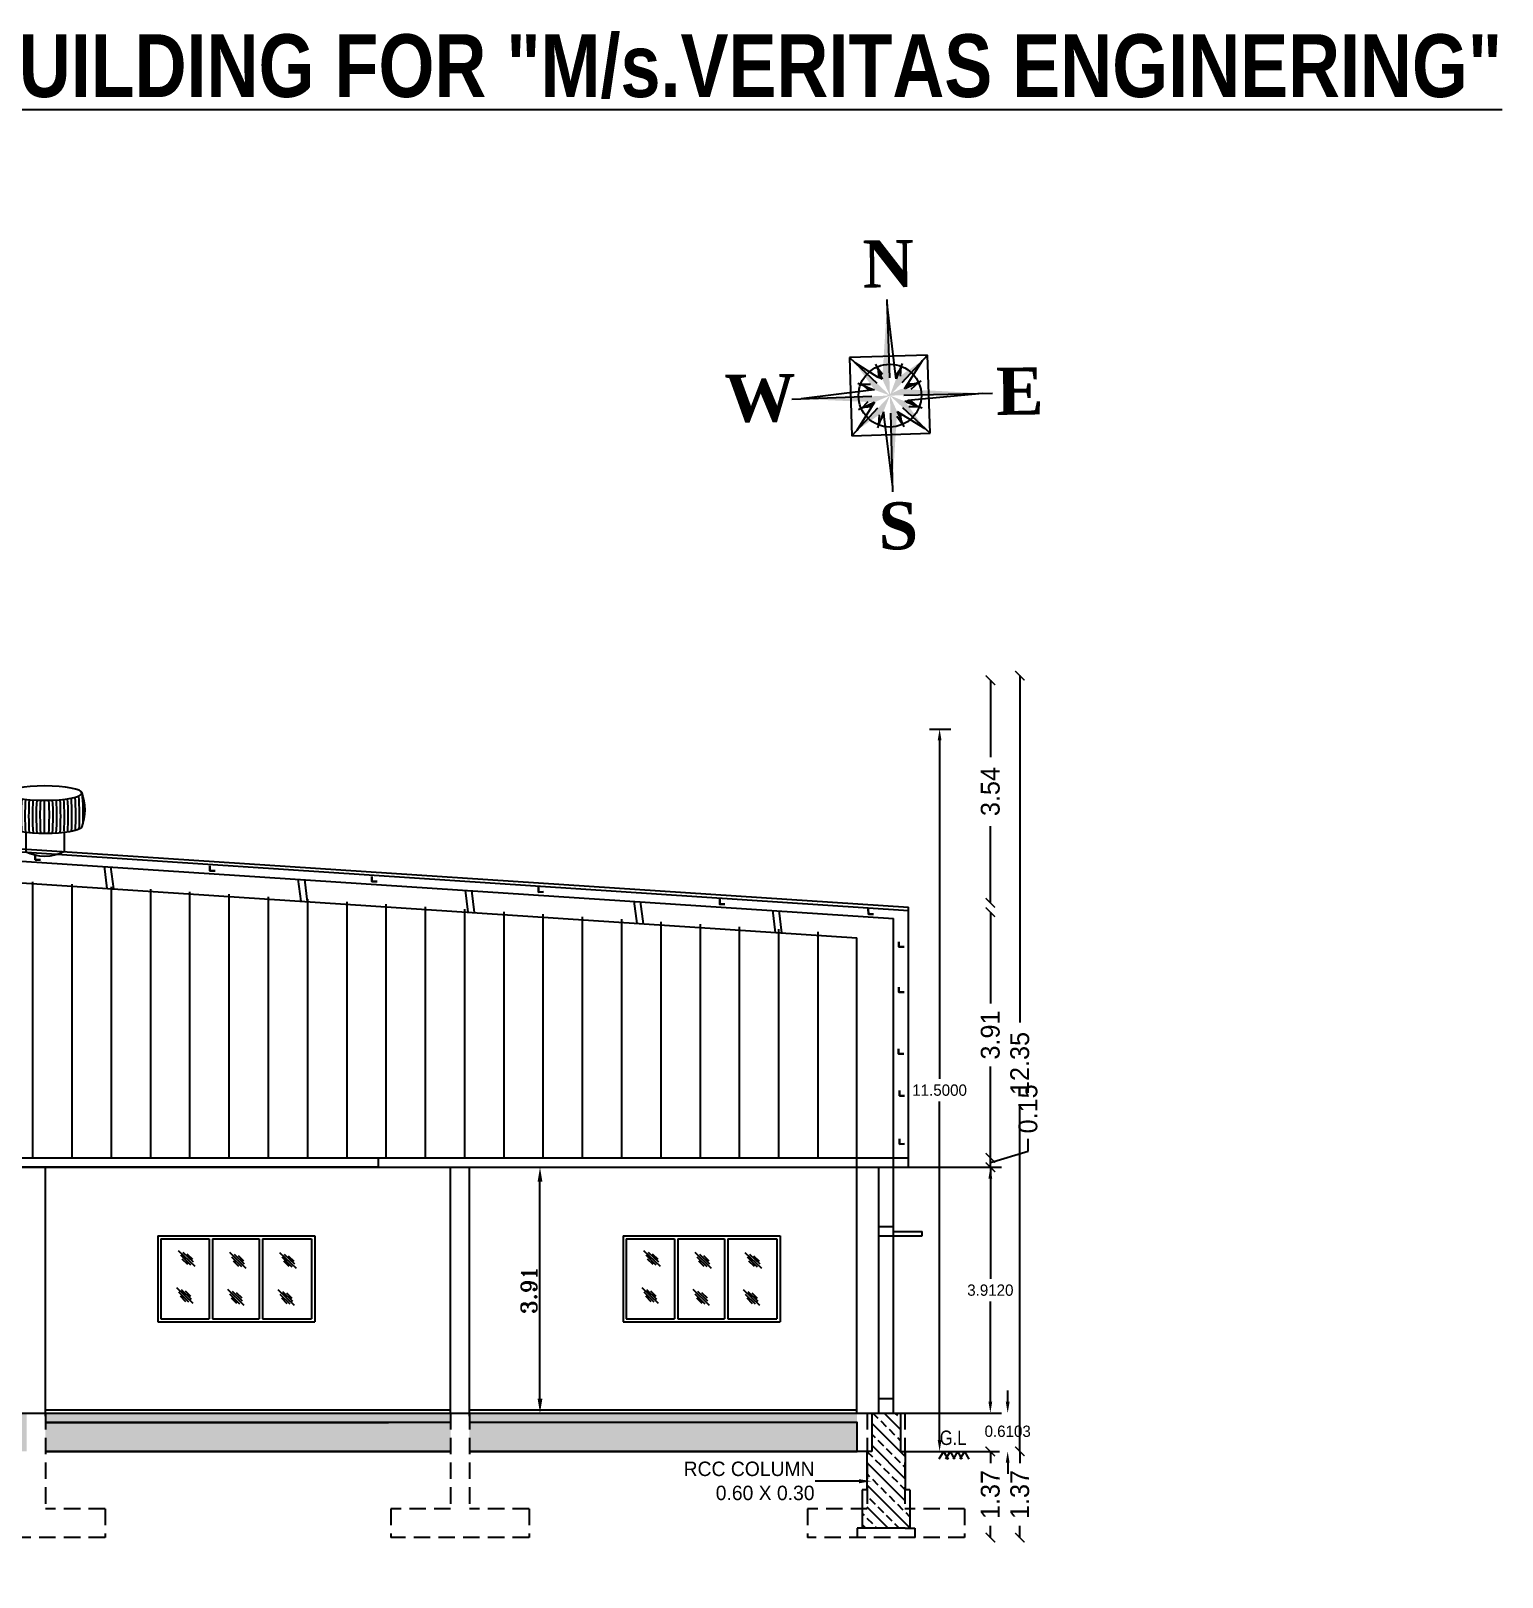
# Model space of a CAD drawing. Header units: metres. Extents: x 1422408 to 2267706, y 3009 to 80428.
# Drawn here: x 2267443.21 to 2267466.63, y 3133.8 to 3158.41 of the extents above; entities that cross this region are included whole.
import ezdxf
from ezdxf import colors
from ezdxf.entities.mleader import LeaderData, LeaderLine
from ezdxf.math import Vec2, Vec3

# ---------------------------------------------------------------- set-up
doc = ezdxf.new("R2010")
doc.units = ezdxf.units.M
doc.header["$LTSCALE"] = 3.5
doc.header["$MEASUREMENT"] = 0
doc.linetypes.add('DASHED2', pattern=[0.375, 0.25, -0.125])
doc.linetypes.add('DOT2', pattern=[0.125, 0, -0.125])
doc.layers.get('0').update_dxf_attribs({"linetype": 'CONTINUOUS'})
doc.layers.get('DEFPOINTS').update_dxf_attribs({"linetype": 'CONTINUOUS'})
doc.layers.add('BLK_1_FLR_0_BATH', color=205, linetype='CONTINUOUS', lineweight=0)
for name, color, linetype in [('BLK_1_FLR_0_REGULAR_ROOM_1', 117, 'CONTINUOUS'), ('BLK_1_HT_OF_BLDG', 5, 'CONTINUOUS'), ('BLK_1_PLINTH_HEIGHT', 7, 'CONTINUOUS'), ('Soolagiri', 6, 'CONTINUOUS'), ('walls', 41, 'CONTINUOUS')]:
    doc.layers.add(name, color=color, linetype=linetype)
doc.styles.add('K', font='swissc.ttf', dxfattribs={"height": 0.25})
doc.styles.add('site master', font='swissc.ttf', dxfattribs={"height": 0.8})
doc.styles.add('style1', font='arial.ttf')
doc.styles.add('style2', font='RomanT')
doc.styles.add('sunahari', font='framd.ttf', dxfattribs={"height": 0.3})
doc.dimstyles.new('Civil Mt', dxfattribs={"dimtxt": 0.3, "dimasz": 0.15, "dimexe": 0, "dimexo": 0, "dimgap": 0.1, "dimtad": 0, "dimzin": 0, "dimdsep": 46, "dimtxsty": 'Standard', "dimblk": 'ARCHTICK', "dimcen": 0, "dimse1": 1, "dimse2": 1, "dimclrd": 253, "dimadec": 0, "dimazin": 3, "dimtfac": 1, "dimtofl": 0, "dimtmove": 1, "dimatfit": 3, "dimfxl": 0, "dimfrac": 2, "dimtolj": 1, "dimtzin": 0, "dimarcsym": 0})
doc.dimstyles.new('PLAN', dxfattribs={"dimtxt": 0.25, "dimasz": 0.23, "dimexe": 0.18, "dimexo": 0, "dimgap": 0.05, "dimtad": 1, "dimzin": 2, "dimdsep": 46, "dimtxsty": 'style2', "dimcen": 0.09, "dimse1": 1, "dimse2": 1, "dimclrd": 70, "dimclre": 50, "dimclrt": 4, "dimadec": 0, "dimazin": 0, "dimtfac": 1, "dimtofl": 0, "dimtmove": 2, "dimatfit": 3, "dimfxl": 0, "dimtvp": 0.1, "dimtolj": 1, "dimtzin": 2, "dimarcsym": 0})
doc.dimstyles.new('STANDARD$0', dxfattribs={"dimtxt": 7, "dimasz": 3, "dimexe": 3, "dimexo": 1, "dimgap": 1.5, "dimtad": 1, "dimdec": 1, "dimzin": 1, "dimdsep": 46, "dimlunit": 4, "dimtxsty": 'Standard', "dimblk": 'OBLIQUE', "dimcen": 0.09375, "dimdle": 1, "dimclrd": 8, "dimclre": 8, "dimclrt": 7, "dimadec": 1, "dimazin": 0, "dimtfac": 1, "dimtdec": 1, "dimtix": 1, "dimtmove": 2, "dimatfit": 3, "dimldrblk": 'ARCHTICK', "dimfxl": 0, "dimfrac": 2, "dimtolj": 1, "dimtzin": 0, "dimarcsym": 0})

# ---------------------------------------------------------------- blocks, each defined once
blk = doc.blocks.new('_ArchTick')
at = {"color": 0, "linetype": 'ByBlock', "const_width": 0.15}
blk.add_lwpolyline([(-0.5, -0.5), (0.5, 0.5)], dxfattribs=at)
blk = doc.blocks.new('*D341')
at = {"color": 253, "lineweight": -2, "ltscale": 0.2}
for p, q in [((2267458.48, 3135.799), (2267458.48, 3135.612)), ((2267458.48, 3134.425), (2267458.48, 3134.612))]:
    blk.add_line(p, q, dxfattribs=at)
at = {"layer": 'DEFPOINTS', "color": 0, "ltscale": 0.2}
for p in [(2267456.937, 3135.799), (2267456.937, 3134.425), (2267458.48, 3134.425)]:
    blk.add_point(p, dxfattribs=at)
at = {"color": 253, "lineweight": -2, "ltscale": 0.2, "xscale": 0.15, "yscale": 0.15, "zscale": 0.15}
for p, rotation in [((2267458.48, 3135.799), 90), ((2267458.48, 3134.425), 270)]:
    blk.add_blockref('_ArchTick', p, dxfattribs=dict(at, rotation=rotation))
at = {"color": 0, "ltscale": 0.2, "insert": (2267458.48, 3135.112), "char_height": 0.3, "attachment_point": 5, "rotation": 90}
blk.add_mtext('\\A1;1.37', dxfattribs=at)
blk = doc.blocks.new('*D342')
at = {"color": 253, "lineweight": -2, "ltscale": 0.2}
for p, q in [((2267458.949, 3148.149), (2267458.949, 3142.624)), ((2267458.949, 3135.799), (2267458.949, 3141.324))]:
    blk.add_line(p, q, dxfattribs=at)
at = {"layer": 'DEFPOINTS', "color": 0, "ltscale": 0.2}
for p in [(2267458.405, 3148.149), (2267458.437, 3135.799), (2267458.949, 3135.799)]:
    blk.add_point(p, dxfattribs=at)
at = {"color": 253, "lineweight": -2, "ltscale": 0.2, "xscale": 0.15, "yscale": 0.15, "zscale": 0.15}
for p, rotation in [((2267458.949, 3148.149), 90), ((2267458.949, 3135.799), 270)]:
    blk.add_blockref('_ArchTick', p, dxfattribs=dict(at, rotation=rotation))
at = {"color": 0, "ltscale": 0.2, "insert": (2267458.949, 3141.974), "char_height": 0.3, "attachment_point": 5, "rotation": 90}
blk.add_mtext('\\A1;12.35', dxfattribs=at)
blk = doc.blocks.new('*D343')
at = {"color": 253, "lineweight": -2, "ltscale": 0.2}
for p, q in [((2267458.949, 3135.799), (2267458.949, 3135.612)), ((2267458.949, 3134.425), (2267458.949, 3134.612))]:
    blk.add_line(p, q, dxfattribs=at)
at = {"layer": 'DEFPOINTS', "color": 0, "ltscale": 0.2}
for p in [(2267457.448, 3135.799), (2267457.448, 3134.425), (2267458.949, 3134.425)]:
    blk.add_point(p, dxfattribs=at)
at = {"color": 253, "lineweight": -2, "ltscale": 0.2, "xscale": 0.15, "yscale": 0.15, "zscale": 0.15}
for p, rotation in [((2267458.949, 3135.799), 90), ((2267458.949, 3134.425), 270)]:
    blk.add_blockref('_ArchTick', p, dxfattribs=dict(at, rotation=rotation))
at = {"color": 0, "ltscale": 0.2, "insert": (2267458.949, 3135.112), "char_height": 0.3, "attachment_point": 5, "rotation": 90}
blk.add_mtext('\\A1;1.37', dxfattribs=at)
blk = doc.blocks.new('*D344')
at = {"layer": 'BLK_1_PLINTH_HEIGHT', "color": 0, "lineweight": -2, "ltscale": 400}
for p, q in [((2267458.756, 3136.589), (2267458.756, 3136.769)), ((2267458.756, 3135.619), (2267458.756, 3135.439))]:
    blk.add_line(p, q, dxfattribs=at)
at = {"layer": 'BLK_1_PLINTH_HEIGHT', "color": 0, "linetype": 'DOT2', "lineweight": -2, "ltscale": 400}
for p, q in [((2267456.414, 3136.409), (2267458.936, 3136.409)), ((2267458.5, 3135.799), (2267458.936, 3135.799))]:
    blk.add_line(p, q, dxfattribs=at)
at = {"layer": 'BLK_1_PLINTH_HEIGHT', "color": 0, "ltscale": 400}
for points in [[(2267458.726, 3136.589), (2267458.786, 3136.589), (2267458.756, 3136.409)], [(2267458.726, 3135.619), (2267458.786, 3135.619), (2267458.756, 3135.799)]]:
    blk.add_solid(points, dxfattribs=at)
at = {"layer": 'DEFPOINTS', "color": 0, "ltscale": 400}
for p in [(2267456.352, 3136.409, 94.405), (2267458.756, 3136.409), (2267458.437, 3135.799)]:
    blk.add_point(p, dxfattribs=at)
at = {"layer": 'BLK_1_PLINTH_HEIGHT', "color": 0, "ltscale": 400, "insert": (2267458.756, 3136.118), "char_height": 0.18, "attachment_point": 5}
blk.add_mtext('\\A1;0.6103', dxfattribs=at)
blk = doc.blocks.new('*D345')
at = {"color": 253, "lineweight": -2, "ltscale": 0.2}
for p, q in [((2267458.48, 3144.383), (2267458.48, 3142.927)), ((2267458.48, 3140.471), (2267458.48, 3141.927))]:
    blk.add_line(p, q, dxfattribs=at)
at = {"layer": 'DEFPOINTS', "color": 0, "ltscale": 0.2}
for p in [(2267456.352, 3144.383), (2267458.48, 3144.383), (2267456.352, 3140.471, 94.405)]:
    blk.add_point(p, dxfattribs=at)
at = {"color": 253, "lineweight": -2, "ltscale": 0.2, "xscale": 0.15, "yscale": 0.15, "zscale": 0.15}
for p, rotation in [((2267458.48, 3144.383), 90), ((2267458.48, 3140.471), 270)]:
    blk.add_blockref('_ArchTick', p, dxfattribs=dict(at, rotation=rotation))
at = {"color": 0, "ltscale": 0.2, "insert": (2267458.48, 3142.427), "char_height": 0.3, "attachment_point": 5, "rotation": 90}
blk.add_mtext('\\A1;3.91', dxfattribs=at)
blk = doc.blocks.new('*D346')
at = {"color": 253, "lineweight": -2, "ltscale": 0.2}
for p, q in [((2267458.48, 3148.074), (2267458.48, 3146.853)), ((2267458.48, 3144.533), (2267458.48, 3145.753))]:
    blk.add_line(p, q, dxfattribs=at)
at = {"layer": 'DEFPOINTS', "color": 0, "ltscale": 0.2}
for p in [(2267456.352, 3148.074), (2267458.48, 3148.074), (2267456.352, 3144.533, 94.405)]:
    blk.add_point(p, dxfattribs=at)
at = {"color": 253, "lineweight": -2, "ltscale": 0.2, "xscale": 0.15, "yscale": 0.15, "zscale": 0.15}
for p, rotation in [((2267458.48, 3148.074), 90), ((2267458.48, 3144.533), 270)]:
    blk.add_blockref('_ArchTick', p, dxfattribs=dict(at, rotation=rotation))
at = {"color": 0, "ltscale": 0.2, "insert": (2267458.48, 3146.303), "char_height": 0.3, "attachment_point": 5, "rotation": 90}
blk.add_mtext('\\A1;3.54', dxfattribs=at)
blk = doc.blocks.new('*D358')
at = {"layer": 'BLK_1_FLR_0_BATH', "color": 70, "lineweight": -2, "ltscale": 400}
blk.add_line((2267451.31, 3136.639), (2267451.31, 3140.091), dxfattribs=at)
at = {"layer": 'BLK_1_FLR_0_BATH', "color": 70, "ltscale": 400}
for points in [[(2267451.272, 3140.091), (2267451.349, 3140.091), (2267451.31, 3140.321)], [(2267451.272, 3136.639), (2267451.349, 3136.639), (2267451.31, 3136.409)]]:
    blk.add_solid(points, dxfattribs=at)
at = {"layer": 'DEFPOINTS', "color": 0, "ltscale": 400}
for p in [(2267446.903, 3140.321), (2267451.31, 3140.321), (2267446.903, 3136.409)]:
    blk.add_point(p, dxfattribs=at)
at = {"layer": 'BLK_1_FLR_0_BATH', "color": 4, "ltscale": 400, "insert": (2267451.135, 3138.365), "char_height": 0.25, "attachment_point": 5, "rotation": 90, "style": 'style2'}
blk.add_mtext('\\A1;3.91', dxfattribs=at)
blk = doc.blocks.new('*D359')
at = {"color": 253, "lineweight": -2, "ltscale": 0.2}
for p, q in [((2267458.48, 3140.471), (2267458.48, 3140.621)), ((2267459.08, 3140.576), (2267459.08, 3140.776)), ((2267458.48, 3140.396), (2267459.08, 3140.576)), ((2267458.48, 3140.321), (2267458.48, 3140.471)), ((2267458.48, 3140.321), (2267458.48, 3140.171))]:
    blk.add_line(p, q, dxfattribs=at)
at = {"layer": 'DEFPOINTS', "color": 0, "ltscale": 0.2}
for p in [(2267436.516, 3140.471), (2267458.48, 3140.471), (2267456.937, 3140.321)]:
    blk.add_point(p, dxfattribs=at)
at = {"color": 253, "lineweight": -2, "ltscale": 0.2, "xscale": 0.15, "yscale": 0.15, "zscale": 0.15}
for p, rotation in [((2267458.48, 3140.471), 270), ((2267458.48, 3140.321), 90)]:
    blk.add_blockref('_ArchTick', p, dxfattribs=dict(at, rotation=rotation))
at = {"color": 0, "ltscale": 0.2, "insert": (2267459.08, 3141.251), "char_height": 0.3, "attachment_point": 5, "rotation": 90}
blk.add_mtext('\\A1;0.15', dxfattribs=at)
blk = doc.blocks.new('*D347')
at = {"layer": 'BLK_1_FLR_0_REGULAR_ROOM_1', "color": 0, "lineweight": -2}
for p, q in [((2267456.769, 3140.321), (2267458.66, 3140.321)), ((2267458.48, 3140.141), (2267458.48, 3138.545)), ((2267458.48, 3136.589), (2267458.48, 3138.185)), ((2267456.562, 3136.409), (2267458.66, 3136.409))]:
    blk.add_line(p, q, dxfattribs=at)
at = {"layer": 'BLK_1_FLR_0_REGULAR_ROOM_1', "color": 0}
for points in [[(2267458.45, 3140.141), (2267458.51, 3140.141), (2267458.48, 3140.321)], [(2267458.45, 3136.589), (2267458.51, 3136.589), (2267458.48, 3136.409)]]:
    blk.add_solid(points, dxfattribs=at)
at = {"layer": 'DEFPOINTS', "color": 0}
for p in [(2267456.707, 3140.321), (2267456.499, 3136.409), (2267458.48, 3136.409)]:
    blk.add_point(p, dxfattribs=at)
at = {"layer": 'BLK_1_FLR_0_REGULAR_ROOM_1', "color": 0, "insert": (2267458.48, 3138.365), "char_height": 0.18, "attachment_point": 5}
blk.add_mtext('\\A1;3.9120', dxfattribs=at)
blk = doc.blocks.new('A$C592862AF')
at = {"layer": 'Soolagiri', "ltscale": 0.1}
for p, q in [((0.531, 0.215), (0.531, 0.658)), ((0.274, 0.24), (0.274, -0.027)), ((0.783, 0.24), (0.783, -0.027))]:
    blk.add_line(p, q, dxfattribs=at)
for centre, radius, start, end in [((0.685, 0.533), 0.685, 160.2029, 200.1397), ((3.699, 0.447), 3.676, 175.2224, 181.4913), ((3.699, 0.447), 3.626, 175.8022, 182.7483), ((3.699, 0.447), 3.576, 175.9967, 183.0655), ((3.699, 0.447), 3.526, 176.1188, 183.2978), ((3.699, 0.447), 3.476, 176.1997, 183.4872), ((3.699, 0.447), 3.426, 176.2511, 183.3433), ((3.699, 0.447), 3.376, 176.2785, 183.7869), ((3.699, 0.447), 3.326, 176.2852, 183.9075), ((3.699, 0.447), 3.276, 176.2725, 184.0117), ((3.699, 0.447), 3.226, 176.241, 184.1006), ((-2.637, 0.447), 3.226, 355.8986, 3.759), ((-2.637, 0.447), 3.276, 355.9866, 3.7276), ((-2.637, 0.447), 3.326, 356.09, 3.7149), ((-2.637, 0.447), 3.376, 356.2097, 3.7216), ((-2.637, 0.447), 3.426, 356.3475, 3.7491), ((-2.637, 0.447), 3.476, 356.507, 3.8005), ((-2.686, 0.436), 3.576, 356.9242, 4.0038), ((-2.637, 0.447), 3.576, 356.9242, 4.0038), ((-2.637, 0.447), 3.626, 357.235, 4.1985), ((0.378, 0.533), 0.685, 339.4087, 19.7971), ((-2.637, 0.447), 3.676, 358.5152, 4.7713), ((0.529, 0.463), 0.552, 242.5754, 297.4246)]:
    blk.add_arc(centre, radius, start, end, dxfattribs=at)
blk.add_ellipse((0.531, 0.752), major_axis=(-0.495, 0), ratio=0.191406, dxfattribs=at)
blk.add_ellipse((0.532, 0.31), major_axis=(-0.495, 0), ratio=0.191406, start_param=0.135875, end_param=2.951606, dxfattribs=at)
blk = doc.blocks.new('A$C3C6135CD')
at = {"layer": 'walls', "ltscale": 0.1, "xscale": 1.199999999998907, "yscale": 1.199999999998907, "zscale": 1.199999999998907}
blk.add_blockref('A$C592862AF', (-0.005, 0.098), dxfattribs=at)
blk = doc.blocks.new('A$C09D84086')
for p, q in [((2.157, 3.773), (2.192, 2.667)), ((2.277, 2.723), (2.159, 3.706)), ((2.729, 2.99), (1.629, 2.956)), ((1.629, 2.956), (2.014, 2.594)), ((1.629, 2.956), (1.664, 1.856)), ((1.705, 2.885), (2.031, 2.681)), ((1.999, 2.861), (2.092, 2.65)), ((2.372, 2.872), (2.286, 2.656)), ((2.729, 2.99), (2.367, 2.599)), ((2.454, 2.595), (2.659, 2.915)), ((2.764, 1.891), (2.729, 2.99)), ((2.097, 2.717), (2.017, 2.82)), ((2.092, 2.65), (2.031, 2.681)), ((2.286, 2.656), (2.277, 2.723)), ((2.354, 2.825), (2.345, 2.691)), ((2.64, 2.621), (2.423, 2.52)), ((0.819, 2.367), (1.946, 2.412)), ((1.897, 2.49), (0.952, 2.372)), ((1.747, 2.592), (1.963, 2.506)), ((1.784, 2.578), (1.928, 2.578)), ((1.984, 2.5), (1.897, 2.49)), ((2.396, 2.426), (3.643, 2.456)), ((2.404, 2.513), (2.454, 2.595)), ((2.452, 2.355), (3.503, 2.452)), ((2.497, 2.509), (2.6, 2.602)), ((2.025, 2.241), (1.664, 1.856)), ((1.938, 2.252), (1.735, 1.931)), ((1.969, 2.319), (1.759, 2.219)), ((1.799, 2.238), (1.895, 2.337)), ((1.982, 2.326), (1.938, 2.252)), ((2.107, 2.19), (2.027, 1.967)), ((2.107, 2.19), (2.116, 2.124)), ((2.3, 2.196), (2.394, 1.979)), ((2.3, 2.196), (2.361, 2.158)), ((2.378, 2.252), (2.764, 1.891)), ((2.409, 2.34), (2.502, 2.356)), ((2.429, 2.334), (2.652, 2.247)), ((2.465, 2.268), (2.611, 2.264)), ((2.048, 2.148), (2.041, 2.007)), ((2.116, 2.124), (2.234, 1.133)), ((2.208, 2.173), (2.236, 1.067)), ((2.296, 2.129), (2.377, 2.018)), ((2.361, 2.158), (2.691, 1.959)), ((1.664, 1.856), (2.764, 1.891))]:
    blk.add_line(p, q)
blk.add_circle((2.2, 2.419), 0.442)
for points in [[(2.2, 2.42), (2.159, 3.706), (2.092, 2.65)], [(2.2, 2.42), (1.705, 2.885), (1.984, 2.5)], [(2.2, 2.42), (2.659, 2.915), (2.286, 2.656)], [(2.286, 2.656), (2.277, 2.723), (2.354, 2.827)], [(2.092, 2.65), (2.031, 2.681), (2.017, 2.82)], [(2.2, 2.42), (0.952, 2.372), (1.982, 2.326)], [(2.2, 2.42), (1.735, 1.931), (2.107, 2.19)], [(1.984, 2.5), (1.897, 2.49), (1.784, 2.578)], [(2.15, 2.418), (3.503, 2.452), (2.354, 2.512)], [(2.2, 2.42), (2.234, 1.133), (2.3, 2.196)], [(2.2, 2.42), (2.691, 1.959), (2.409, 2.34)], [(2.404, 2.513), (2.454, 2.595), (2.6, 2.602)], [(1.982, 2.326), (1.938, 2.252), (1.799, 2.238)], [(2.107, 2.19), (2.116, 2.124), (2.041, 2.007)], [(2.3, 2.196), (2.361, 2.158), (2.377, 2.018)], [(2.409, 2.34), (2.502, 2.356), (2.611, 2.264)]]:
    blk.add_solid(points)
at = {"char_height": 0.66289, "attachment_point": 1, "rotation": 0.6919, "style": 'style1'}
for s, width, insert in [('{\\fTimes New Roman CYR|b1|i0|c0|p18;N}', 3.52025, (1.811, 4.6)), ('{\\fTimes New Roman Greek|b1|i0|c0|p18;W}', 20.71526, (-0.131, 2.712)), ('{\\fTimes New Roman Baltic|b1|i0|c0|p18;E}', 3.52025, (3.688, 2.81)), ('{\\fTimes New Roman CYR|b1|i0|c0|p18;S}', 3.52025, (2.035, 0.917))]:
    blk.add_mtext_dynamic_manual_height_columns(s, width=width, gutter_width=11.25, heights=[0], dxfattribs=dict(at, insert=insert))
blk = doc.blocks.new('*D467')
at = {"layer": 'BLK_1_HT_OF_BLDG', "color": 0, "lineweight": -2}
for p, q in [((2267457.511, 3147.299), (2267457.852, 3147.299)), ((2267457.672, 3147.119), (2267457.672, 3141.729)), ((2267457.672, 3135.979), (2267457.672, 3141.369)), ((2267457.511, 3135.799), (2267457.852, 3135.799))]:
    blk.add_line(p, q, dxfattribs=at)
at = {"layer": 'BLK_1_HT_OF_BLDG', "color": 0}
for points in [[(2267457.642, 3147.119), (2267457.702, 3147.119), (2267457.672, 3147.299)], [(2267457.642, 3135.979), (2267457.702, 3135.979), (2267457.672, 3135.799)]]:
    blk.add_solid(points, dxfattribs=at)
at = {"layer": 'DEFPOINTS', "color": 0}
for p in [(2267457.448, 3147.299), (2267457.672, 3147.299), (2267457.448, 3135.799)]:
    blk.add_point(p, dxfattribs=at)
at = {"layer": 'BLK_1_HT_OF_BLDG', "color": 0, "insert": (2267457.672, 3141.549), "char_height": 0.18, "attachment_point": 5}
blk.add_mtext('\\A1;11.5000', dxfattribs=at)

msp = doc.modelspace()

# ---------------------------------------------------------------- hatches: boundary and pattern name
at = {"lineweight": -3}
h = msp.add_hatch(dxfattribs=at)
h.set_pattern_fill('ANSI31', scale=5, angle=45, style=0)
h.set_pattern_definition([(90, (2298106.9877, 18612.8175), (-0.625, 0), [])])
h.paths.add_polyline_path([(2267394.15428, 3145.73261), (2267366.05217, 3143.74473), (2267366.05217, 3140.47126), (2267394.21571, 3140.47126)])
h.paths.add_polyline_path([(2267402.76715, 3146.34186), (2267394.60026, 3145.76416), (2267394.65861, 3140.47126), (2267402.7957, 3140.47126)])
h.paths.add_polyline_path([(2267413.09106, 3146.81671), (2267411.21684, 3146.93922), (2267403.0683, 3146.36317), (2267403.0957, 3140.47126), (2267409.7957, 3140.47126), (2267413.0857, 3140.47126)])
h.paths.add_polyline_path([(2267423.09109, 3146.15999), (2267413.68078, 3146.77798), (2267413.6857, 3140.47126), (2267423.0557, 3140.47126)])
h.paths.add_polyline_path([(2267427.71202, 3145.85653), (2267423.67466, 3146.12167), (2267423.6557, 3140.47126), (2267427.6857, 3140.47126)])
h.paths.add_polyline_path([(2267456.33696, 3144.03384), (2267428.3141, 3145.81699), (2267428.2857, 3140.47126), (2267456.35184, 3140.47126)])
h = msp.add_hatch(dxfattribs=at)
h.set_pattern_fill('AR-CONC', scale=0.02, style=0)
h.set_pattern_definition([(50, (2298119.78931, 18616.87948), (0.1434520365, -0.012550427), [0.015, -0.165]), (355, (2298119.7893, 18616.87948), (-0.0277502667, 0.15043842674), [0.012, -0.132]), (100.45144446, (2298119.80126, 18616.87843), (0.11570176935, 0.1378879982), [0.0127480384, -0.1402284224]), (46.1842, (2298119.7893, 18616.91948), (0.2134482661, -0.0331038562), [0.0225, -0.2475]), (96.6356355, (2298119.8071, 18616.91672), (0.1869323891, 0.1948237202), [0.0191220684, -0.210342752]), (351.184164, (2298119.7893, 18616.91948), (0.186932389, 0.19482372), [0.018, -0.1980000002]), (21, (2298119.80931, 18616.90948), (0.11938141042, -0.08052377813), [0.015, -0.165]), (326, (2298119.8093, 18616.90948), (0.0486630664, 0.145030009), [0.012, -0.132]), (71.45144474, (2298119.81926, 18616.90277), (0.16804447535, 0.06450623056), [0.012748038, -0.1402284224]), (37.5, (2298119.789307, 18616.87948), (0.00243197106, 0.06657877077), [0, -0.1304, 0, -0.134, 0, -0.1325]), (7.5, (2298119.78931, 18616.87948), (0.05261390749, 0.07888234238), [0, -0.0764, 0, -0.1274, 0, -0.0505]), (327.5, (2298119.744707, 18616.87948), (0.106764487234, -0.00451097435), [0, -0.05, 0, -0.156, 0, -0.207]), (317.5, (2298119.72471, 18616.87948), (0.11663723387, 0.02002099647), [0, -0.065, 0, -0.1036, 0, -0.147])])
h.paths.add_polyline_path([(2267436.38684, 3136.40924), (2267426.01684, 3136.40924), (2267426.01684, 3136.25926), (2267436.38684, 3136.25926)])
h.paths.add_polyline_path([(2267443.13684, 3136.40926), (2267436.68684, 3136.40926), (2267436.68684, 3136.25926), (2267443.13684, 3136.25926)])
h.paths.add_polyline_path([(2267456.35841, 3136.40924), (2267450.18684, 3136.40924), (2267450.18684, 3136.25926), (2267456.35841, 3136.25926)])
h.paths.add_polyline_path([(2267411.36684, 3136.40924), (2267411.36684, 3136.25926), (2267418.96684, 3136.25926), (2267418.96684, 3136.40924)])
h.paths.add_polyline_path([(2267411.06684, 3136.25926), (2267411.06684, 3136.40924), (2267404.61684, 3136.40924), (2267404.61684, 3136.25926)])
h.paths.add_polyline_path([(2267419.26684, 3136.40926), (2267419.26684, 3136.25926), (2267425.71684, 3136.25926), (2267425.71684, 3136.40926)])
h = msp.add_hatch(dxfattribs=at)
h.set_pattern_fill('AR-CONC', scale=0.02, style=0)
h.set_pattern_definition([(50, (2266809.16068, 3480.90482), (0.143452037, -0.012550427), [0.015, -0.165]), (355, (2266809.16068, 3480.90482), (-0.027750267, 0.150438427), [0.012, -0.132]), (100.451444, (2266809.17263, 3480.90378), (0.11570177, 0.137887998), [0.012748038, -0.140228422]), (46.1842, (2266809.16068, 3480.94482), (0.213448266, -0.033103856), [0.0225, -0.2475]), (96.635635, (2266809.17847, 3480.94206), (0.18693239, 0.19482372), [0.01912207, -0.21034275]), (351.184164, (2266809.16068, 3480.94482), (0.18693239, 0.19482372), [0.018, -0.198]), (21, (2266809.18068, 3480.93482), (0.11938141, -0.080523778), [0.015, -0.165]), (326, (2266809.18068, 3480.93482), (0.048663066, 0.14503001), [0.012, -0.132]), (71.451445, (2266809.19063, 3480.92811), (0.168044475, 0.06450623), [0.012748038, -0.140228422]), (37.5, (2266809.16068, 3480.90482), (0.002431971, 0.0665787708), [0, -0.1304, 0, -0.134, 0, -0.1325]), (7.5, (2266809.16068, 3480.90482), (0.0526139075, 0.0788823424), [0, -0.0764, 0, -0.1274, 0, -0.0505]), (327.5, (2266809.11608, 3480.90482), (0.1067644872, -0.0045109743), [0, -0.05, 0, -0.156, 0, -0.207]), (317.5, (2266809.09608, 3480.90482), (0.116637234, 0.020020996), [0, -0.065, 0, -0.1036, 0, -0.147])])
h.paths.add_polyline_path([(2267449.88684, 3136.40926), (2267443.43684, 3136.40926), (2267443.43684, 3136.35926), (2267443.43684, 3136.25926), (2267449.88684, 3136.25926)])
h = msp.add_hatch(dxfattribs=at)
h.set_pattern_fill('ANSI33', angle=90, style=0)
h.set_pattern_definition([(135, (2298127.40884, 18616.87948), (-0.1767766953, -0.1767766953), []), (135, (2298127.40884, 18617.05626), (-0.1767766953, -0.1767766953), [0.125, -0.0625])])
h.paths.add_polyline_path([(2267457.12009, 3135.79962), (2267457.05084, 3135.79962), (2267457.05084, 3136.40926), (2267456.59363, 3136.40926), (2267456.59363, 3135.79962), (2267456.52009, 3135.79962), (2267456.52009, 3134.88534), (2267456.43854, 3134.88534), (2267456.43854, 3134.57775), (2267456.51474, 3134.57775), (2267457.12436, 3134.57775), (2267457.20056, 3134.57775), (2267457.20056, 3134.88534), (2267457.12009, 3134.88534)])
h = msp.add_hatch(dxfattribs=at)
h.set_pattern_fill('AR-SAND', scale=0.08, style=0)
h.set_pattern_definition([(37.5, (2298119.78931, 18616.87948), (-0.00503946865, 0.1541459015), [0, -0.1216, 0, -0.136, 0, -0.13]), (7.5, (2298119.7893, 18616.87948), (0.1415821364, 0.2257716852), [0, -0.0656, 0, -0.1096, 0, -0.042]), (327.5, (2298119.69091, 18616.87948), (0.24913134894, 0.0004527243), [0, -0.04, 0, -0.144, 0, -0.188]), (317.5, (2298119.6909, 18616.87948), (0.2404901284, 0.0702140452), [0, -0.02, 0, -0.0944, 0, -0.108])])
h.paths.add_polyline_path([(2267450.18684, 3136.25926), (2267450.18684, 3135.79926), (2267448.8952, 3135.79926), (2267456.35994, 3135.79944), (2267456.36397, 3136.25908)])
h.paths.add_polyline_path([(2267443.13684, 3136.25926), (2267436.68684, 3136.25926), (2267436.68684, 3135.79926), (2267443.13684, 3135.79926)])
h.paths.add_polyline_path([(2267436.38684, 3136.25926), (2267426.01684, 3136.25926), (2267426.01684, 3135.79926), (2267436.38684, 3135.79926)])
h.paths.add_polyline_path([(2267411.06684, 3135.79926), (2267411.06684, 3136.25926), (2267404.61684, 3136.25926), (2267404.61684, 3135.79926)])
h.paths.add_polyline_path([(2267411.36684, 3136.25926), (2267411.36684, 3135.79926), (2267418.96684, 3135.79926), (2267418.96684, 3136.25926)])
h.paths.add_polyline_path([(2267419.26684, 3136.25926), (2267419.26684, 3135.79926), (2267425.71684, 3135.79926), (2267425.71684, 3136.25926)])
h = msp.add_hatch(dxfattribs=at)
h.set_pattern_fill('AR-SAND', scale=0.08, style=0)
h.set_pattern_definition([(37.5, (2266809.16068, 3480.90482), (-0.005039469, 0.154145902), [0, -0.1216, 0, -0.136, 0, -0.13]), (7.5, (2266809.16068, 3480.90482), (0.141582136, 0.225771685), [0, -0.0656, 0, -0.1096, 0, -0.042]), (327.5, (2266809.06228, 3480.90482), (0.24913135, 0.000452724), [0, -0.04, 0, -0.144, 0, -0.188]), (317.5, (2266809.06228, 3480.90482), (0.24049013, 0.070214045), [0, -0.02, 0, -0.0944, 0, -0.108])])
h.paths.add_polyline_path([(2267449.88684, 3136.25926), (2267443.43684, 3136.25926), (2267443.43684, 3135.79962), (2267449.88684, 3135.79962)])

# ---------------------------------------------------------------- linework, layer by layer
at = {"color": 7}
for p, q in [((2267411.21684, 3147.49093), (2267457.17931, 3144.46204)), ((2267411.20109, 3147.29155), (2267456.93684, 3144.28058)), ((2267411.2129, 3147.44109), (2267457.17931, 3144.4122)), ((2267411.17352, 3146.94264), (2267456.35184, 3143.9757, 94.40535)), ((2267444.42188, 3144.75916, 69.47632), (2267444.37735, 3145.11302, 69.47632)), ((2267444.52302, 3144.75252, 69.47529), (2267444.47855, 3145.10589, 69.47529)), ((2267447.50735, 3144.55653, 75.92377), (2267447.46282, 3144.91039, 75.92377)), ((2267447.60849, 3144.54989, 75.92274), (2267447.56402, 3144.90326, 75.92274)), ((2267450.1662, 3144.38192, 81.47974), (2267450.12167, 3144.73578, 81.47974)), ((2267450.26734, 3144.37528, 81.47871), (2267450.22287, 3144.72865, 81.47871)), ((2267452.8557, 3144.20529, 87.09976), (2267452.81117, 3144.55915, 87.09976)), ((2267452.95683, 3144.19865, 87.09873), (2267452.91237, 3144.55203, 87.09873)), ((2267455.06085, 3144.06048, 91.70769), (2267455.01632, 3144.41434, 91.70769)), ((2267455.16199, 3144.05384, 91.70667), (2267455.11752, 3144.40721, 91.70667)), ((2267456.93684, 3140.32126), (2267456.93684, 3144.28058)), ((2267457.17931, 3140.32126), (2267457.17931, 3144.46204)), ((2267456.35184, 3136.40926, 94.40535), (2267456.35184, 3143.9757, 94.40535)), ((2267456.93684, 3140.32126), (2267456.93684, 3144.01152)), ((2267398.9473, 3140.47126), (2267457.17931, 3140.47126)), ((2267365.25684, 3140.32126), (2267457.17931, 3140.32126)), ((2267456.70684, 3136.40926), (2267456.70684, 3140.32126)), ((2267456.93684, 3136.40926), (2267456.93684, 3140.32126)), ((2267445.22367, 3139.23072), (2267445.22367, 3137.86072)), ((2267445.22367, 3139.23072), (2267447.72367, 3139.23072)), ((2267445.27367, 3139.18072), (2267445.27367, 3137.91072)), ((2267445.27367, 3139.18072), (2267446.04527, 3139.18072)), ((2267446.04527, 3139.18072), (2267446.04527, 3137.91072)), ((2267446.09527, 3139.18072), (2267446.09527, 3137.91072)), ((2267446.09527, 3139.18072), (2267446.84187, 3139.18072)), ((2267446.84187, 3139.18072), (2267446.84187, 3137.91072)), ((2267446.89187, 3139.18072), (2267446.89187, 3137.91072)), ((2267446.89187, 3139.18072), (2267447.67367, 3139.18072)), ((2267447.67367, 3139.18072), (2267447.67367, 3137.91072)), ((2267447.72367, 3139.23072), (2267447.72367, 3137.86072)), ((2267452.63175, 3139.23072), (2267452.63175, 3137.86072)), ((2267452.63175, 3139.23072), (2267455.13175, 3139.23072)), ((2267452.68175, 3139.18072), (2267452.68175, 3137.91072)), ((2267452.68175, 3139.18072), (2267453.45335, 3139.18072)), ((2267453.45335, 3139.18072), (2267453.45335, 3137.91072)), ((2267453.50335, 3139.18072), (2267453.50335, 3137.91072)), ((2267453.50335, 3139.18072), (2267454.24995, 3139.18072)), ((2267454.24995, 3139.18072), (2267454.24995, 3137.91072)), ((2267454.29995, 3139.18072), (2267454.29995, 3137.91072)), ((2267454.29995, 3139.18072), (2267455.08175, 3139.18072)), ((2267455.08175, 3139.18072), (2267455.08175, 3137.91072)), ((2267455.13175, 3139.23072), (2267455.13175, 3137.86072)), ((2267445.55192, 3138.99937), (2267445.81268, 3138.7466)), ((2267445.7498, 3138.76382), (2267445.59053, 3138.92103)), ((2267445.70242, 3138.77183), (2267445.61608, 3138.8581)), ((2267445.79352, 3138.80892), (2267445.63143, 3138.96323)), ((2267445.78404, 3138.85603), (2267445.69513, 3138.93965)), ((2267446.36512, 3138.97044), (2267446.62588, 3138.71767)), ((2267446.563, 3138.73489), (2267446.40372, 3138.89209)), ((2267446.60672, 3138.77999), (2267446.44463, 3138.93429)), ((2267446.59724, 3138.82709), (2267446.50833, 3138.91071)), ((2267447.1653, 3138.96718), (2267447.42607, 3138.71441)), ((2267447.36318, 3138.73163), (2267447.20391, 3138.88884)), ((2267447.4069, 3138.77673), (2267447.24481, 3138.93104)), ((2267447.39742, 3138.82384), (2267447.30851, 3138.90746)), ((2267452.96001, 3138.99937), (2267453.22077, 3138.7466)), ((2267453.15788, 3138.76382), (2267452.99861, 3138.92103)), ((2267453.1105, 3138.77183), (2267453.02416, 3138.8581)), ((2267453.2016, 3138.80892), (2267453.03952, 3138.96323)), ((2267453.19212, 3138.85603), (2267453.10321, 3138.93965)), ((2267453.77321, 3138.97044), (2267454.03397, 3138.71767)), ((2267453.97108, 3138.73489), (2267453.81181, 3138.89209)), ((2267454.0148, 3138.77999), (2267453.85272, 3138.93429)), ((2267454.00532, 3138.82709), (2267453.91641, 3138.91071)), ((2267454.57339, 3138.96718), (2267454.83415, 3138.71441)), ((2267454.77126, 3138.73163), (2267454.61199, 3138.88884)), ((2267454.81498, 3138.77673), (2267454.6529, 3138.93104)), ((2267454.8055, 3138.82384), (2267454.71659, 3138.90746)), ((2267446.51562, 3138.74289), (2267446.42928, 3138.82916)), ((2267447.3158, 3138.73964), (2267447.22946, 3138.82591)), ((2267453.9237, 3138.74289), (2267453.83736, 3138.82916)), ((2267454.72388, 3138.73964), (2267454.63754, 3138.82591)), ((2267445.5213, 3138.40949), (2267445.78206, 3138.15672)), ((2267445.76289, 3138.21904), (2267445.60081, 3138.37335)), ((2267446.3345, 3138.38056), (2267446.59526, 3138.12779)), ((2267447.13468, 3138.3773), (2267447.39544, 3138.12453)), ((2267452.92938, 3138.40949), (2267453.19014, 3138.15672)), ((2267453.17097, 3138.21904), (2267453.00889, 3138.37335)), ((2267453.74258, 3138.38056), (2267454.00334, 3138.12779)), ((2267454.54276, 3138.3773), (2267454.80352, 3138.12453)), ((2267445.71917, 3138.17394), (2267445.5599, 3138.33115)), ((2267445.67179, 3138.18195), (2267445.58545, 3138.26822)), ((2267445.75341, 3138.26615), (2267445.6645, 3138.34977)), ((2267446.53237, 3138.14501), (2267446.3731, 3138.30221)), ((2267446.48499, 3138.15301), (2267446.39865, 3138.23928)), ((2267446.57609, 3138.19011), (2267446.41401, 3138.34441)), ((2267446.56661, 3138.23721), (2267446.4777, 3138.32083)), ((2267447.33255, 3138.14175), (2267447.17328, 3138.29896)), ((2267447.28517, 3138.14976), (2267447.19883, 3138.23603)), ((2267447.37627, 3138.18685), (2267447.21419, 3138.34116)), ((2267447.36679, 3138.23396), (2267447.27788, 3138.31758)), ((2267453.12725, 3138.17394), (2267452.96798, 3138.33115)), ((2267453.07988, 3138.18195), (2267452.99353, 3138.26822)), ((2267453.1615, 3138.26615), (2267453.07258, 3138.34977)), ((2267453.94045, 3138.14501), (2267453.78118, 3138.30221)), ((2267453.89308, 3138.15301), (2267453.80673, 3138.23928)), ((2267453.98417, 3138.19011), (2267453.82209, 3138.34441)), ((2267453.9747, 3138.23721), (2267453.88578, 3138.32083)), ((2267454.74064, 3138.14175), (2267454.58136, 3138.29896)), ((2267454.69326, 3138.14976), (2267454.60691, 3138.23603)), ((2267454.78435, 3138.18685), (2267454.62227, 3138.34116)), ((2267454.77488, 3138.23396), (2267454.68596, 3138.31758)), ((2267445.27367, 3137.91072), (2267446.04527, 3137.91072)), ((2267446.09527, 3137.91072), (2267446.84187, 3137.91072)), ((2267446.89187, 3137.91072), (2267447.67367, 3137.91072)), ((2267452.68175, 3137.91072), (2267453.45335, 3137.91072)), ((2267453.50335, 3137.91072), (2267454.24995, 3137.91072)), ((2267454.29995, 3137.91072), (2267455.08175, 3137.91072)), ((2267445.22367, 3137.86072), (2267447.72367, 3137.86072)), ((2267452.63175, 3137.86072), (2267455.13175, 3137.86072)), ((2267365.31009, 3136.40926), (2267457.12009, 3136.40926)), ((2267443.43684, 3136.45926), (2267449.88684, 3136.45926)), ((2267450.18684, 3136.45926), (2267456.35184, 3136.45926)), ((2267456.59363, 3136.40924), (2267456.59363, 3135.79962)), ((2267457.05084, 3136.40926), (2267457.05084, 3135.79962)), ((2267443.43684, 3136.25926), (2267448.90055, 3136.25926)), ((2267443.43684, 3135.79926), (2267448.90055, 3135.79926)), ((2267456.51474, 3135.79962), (2267456.51474, 3135.18736)), ((2267457.05084, 3135.79962), (2267457.12436, 3135.79962)), ((2267457.12436, 3135.79962), (2267457.12436, 3135.18736)), ((2267457.12436, 3135.79926), (2267458.62436, 3135.79926)), ((2267457.73189, 3135.79926), (2267457.66107, 3135.6766)), ((2267457.73556, 3135.79926), (2267457.80638, 3135.6766)), ((2267457.83893, 3135.79926), (2267457.76811, 3135.6766)), ((2267457.83893, 3135.79926), (2267457.90975, 3135.6766)), ((2267457.95625, 3135.79926), (2267457.88543, 3135.6766)), ((2267457.95625, 3135.79926), (2267458.02707, 3135.6766)), ((2267458.06603, 3135.79926), (2267457.99521, 3135.6766)), ((2267458.06603, 3135.79926), (2267458.13684, 3135.6766)), ((2267456.43854, 3135.18736), (2267456.43854, 3134.57775)), ((2267456.51474, 3135.18736), (2267456.43854, 3135.18736)), ((2267457.20056, 3135.18736), (2267457.12436, 3135.18736)), ((2267457.20056, 3135.18736), (2267457.20056, 3134.57775)), ((2267456.35835, 3134.57775), (2267456.35835, 3134.42534)), ((2267456.51474, 3134.57775), (2267456.35835, 3134.57775)), ((2267457.12436, 3134.57775), (2267456.51474, 3134.57775)), ((2267457.12436, 3134.57775), (2267457.27676, 3134.57775)), ((2267457.27676, 3134.57775), (2267457.27676, 3134.42534))]:
    msp.add_line(p, q, dxfattribs=at)
at = {"color": 7, "lineweight": -3}
for p, q in [((2267443.43684, 3136.35926), (2267443.43684, 3140.32126)), ((2267449.88684, 3136.40926), (2267449.88684, 3140.32126)), ((2267450.18684, 3136.35926), (2267450.18684, 3140.32126))]:
    msp.add_line(p, q, dxfattribs=at)
at = {"color": 7, "ltscale": 0.1}
for p, q in [((2267456.70684, 3139.38072), (2267456.93684, 3139.38072)), ((2267456.70684, 3139.23072), (2267457.39684, 3139.23072)), ((2267456.73684, 3139.23072), (2267457.38684, 3139.23072))]:
    msp.add_line(p, q, dxfattribs=at)
at = {"color": 7, "ltscale": 0.2}
for p, q in [((2267456.93684, 3139.30072), (2267457.39684, 3139.30072)), ((2267457.39684, 3139.23072), (2267457.39684, 3139.30072)), ((2267449.88684, 3135.79962), (2267443.43684, 3135.79962)), ((2267456.59363, 3135.79962), (2267450.18684, 3135.79962))]:
    msp.add_line(p, q, dxfattribs=at)
at = {"color": 7, "ltscale": 0.4}
msp.add_line((2267456.70684, 3136.64132), (2267456.93684, 3136.64132), dxfattribs=at)
at = {"color": 7, "linetype": 'DASHED2', "ltscale": 0.3}
for p, q in [((2267443.43684, 3136.40924), (2267443.43684, 3134.88534)), ((2267449.88684, 3136.40926), (2267449.88684, 3134.88534)), ((2267450.18684, 3136.40924), (2267450.18684, 3134.88534)), ((2267456.52009, 3136.40924), (2267456.52009, 3134.88534)), ((2267457.12009, 3136.40926), (2267457.12009, 3134.88534)), ((2267444.38684, 3134.88534), (2267443.43684, 3134.88534)), ((2267444.38684, 3134.88534), (2267444.38684, 3134.42534)), ((2267449.88684, 3134.88534), (2267448.93684, 3134.88534)), ((2267448.93684, 3134.88534), (2267448.93684, 3134.42534)), ((2267451.13684, 3134.88534), (2267450.18684, 3134.88534)), ((2267451.13684, 3134.88534), (2267451.13684, 3134.42534)), ((2267456.52009, 3134.88534), (2267455.57009, 3134.88534)), ((2267455.57009, 3134.88534), (2267455.57009, 3134.42534)), ((2267458.07009, 3134.88534), (2267457.12009, 3134.88534)), ((2267458.07009, 3134.88534), (2267458.07009, 3134.42534)), ((2267444.38684, 3134.42534), (2267442.18684, 3134.42534)), ((2267451.13684, 3134.42534), (2267448.93684, 3134.42534)), ((2267458.07009, 3134.42534), (2267455.57009, 3134.42534))]:
    msp.add_line(p, q, dxfattribs=at)
at = {"color": 7, "lineweight": 30, "ltscale": 0.1}
for points in [[(2267443.35712, 3145.21845), (2267443.27522, 3145.21774), (2267443.27451, 3145.29963)], [(2267446.13698, 3145.04109), (2267446.05509, 3145.04038), (2267446.05437, 3145.12227)], [(2267448.71633, 3144.87197), (2267448.63443, 3144.87125), (2267448.63372, 3144.95315)], [(2267451.36646, 3144.70458), (2267451.28456, 3144.70386), (2267451.28385, 3144.78576)], [(2267454.25471, 3144.51056), (2267454.17281, 3144.50985), (2267454.1721, 3144.59174)], [(2267456.61999, 3144.35341), (2267456.53809, 3144.3527), (2267456.53738, 3144.4346)], [(2267457.10557, 3143.83161), (2267457.02367, 3143.8309), (2267457.02296, 3143.9128)], [(2267457.10561, 3143.10954), (2267457.02371, 3143.10883), (2267457.023, 3143.19073)], [(2267457.10016, 3142.12652), (2267457.01826, 3142.12581), (2267457.01755, 3142.20771)], [(2267457.11584, 3141.46168), (2267457.03395, 3141.46096), (2267457.03323, 3141.54286)], [(2267457.11584, 3140.69268), (2267457.03395, 3140.69196), (2267457.03323, 3140.77386)]]:
    msp.add_lwpolyline(points, dxfattribs=at)
at = {"color": 7, "lineweight": -3}
for points in [[(2267373.8641, 3140.32126), (2267373.8641, 3140.47126), (2267413.6857, 3140.47126), (2267413.85822, 3140.47126), (2267448.7323, 3140.47099), (2267448.7323, 3140.32126), (2267373.8641, 3140.32126)], [(2267449.88684, 3136.25926), (2267443.43684, 3136.25926)], [(2267449.88684, 3136.25926), (2267443.43684, 3136.25926)], [(2267450.18684, 3135.79926), (2267456.36195, 3135.79926), (2267456.36195, 3136.25926), (2267450.18684, 3136.25926)], [(2267443.43684, 3135.79926), (2267449.88684, 3135.79926)]]:
    msp.add_lwpolyline(points, dxfattribs=at)

# ---------------------------------------------------------------- block references
at = {"color": 7, "ltscale": 0.25, "xscale": 1.132180108109637, "yscale": 1.132180108109637, "zscale": 1.132180108109637}
msp.add_blockref('A$C09D84086', (2267454.39087, 3149.86754), dxfattribs=at)
at = {"color": 7, "ltscale": 0.1, "xscale": -1}
msp.add_blockref('A$C3C6135CD', (2267444.05667, 3145.27837), dxfattribs=at)

# ---------------------------------------------------------------- texts
at = {"color": 7, "style": 'K'}
msp.add_text('G.L', height=0.229872, dxfattribs=at).set_placement((2267457.67489, 3135.90076))
at = {"color": 7, "insert": (2267364.62034, 3158.35921), "char_height": 1, "attachment_point": 1, "style": 'site master'}
msp.add_mtext_dynamic_manual_height_columns('\\A1;{\\fSwis721 Cn BT|b1|i0|c0|p34;\\L\\C0;PLAN SHOWING THE PROPOSED CONSTRUCTION OF GROUND FLOOR  INDUSTRIAL BUILDING & GROUND FLOOR &FIRST FLOOR OFFICE BUILDING FOR "M/s.VERITAS ENGINERING"}', width=98.6055607, gutter_width=3, heights=[0], dxfattribs=at)

# ---------------------------------------------------------------- dimensions: what is measured, and where the dimension line sits
at = {"color": 7, "ltscale": 0.2}
for base, p1, p2, picture, middle in [((2267458.94869, 3135.79899), (2267458.40471, 3148.14852), (2267458.43731, 3135.79899), '*D342', (2267458.94869, 3141.97376)), ((2267458.47971, 3148.07352), (2267456.35184, 3144.53299, 94.40535), (2267456.35184, 3148.07352), '*D346', (2267458.47971, 3146.30326)), ((2267458.47971, 3144.38326), (2267456.35184, 3140.47099, 94.40535), (2267456.35184, 3144.38326), '*D345', (2267458.47971, 3142.42713)), ((2267458.47971, 3140.47126), (2267456.93684, 3140.32126), (2267436.5157, 3140.47126), '*D359', (2267459.07971, 3140.87626))]:
    dim = msp.add_linear_dim(base=base, p1=p1, p2=p2, angle=90, dimstyle='Civil Mt', dxfattribs=at)
    dim.commit()
    dim.dimension.update_dxf_attribs({"geometry": picture, "text_midpoint": middle})
for p1, p2, distance, picture, middle in [((2267456.93684, 3135.79899), (2267456.93684, 3134.42471), 1.54288, '*D341', (2267458.47971, 3135.11185)), ((2267457.44821, 3135.79899), (2267457.44821, 3134.42471), 1.50048, '*D343', (2267458.94869, 3135.11185))]:
    dim = msp.add_aligned_dim(p1=p1, p2=p2, distance=distance, dimstyle='Civil Mt', dxfattribs=at)
    dim.commit()
    dim.dimension.update_dxf_attribs({"geometry": picture, "text_midpoint": middle})
at = {"layer": 'BLK_1_FLR_0_BATH', "color": 205, "ltscale": 400}
dim = msp.add_linear_dim(base=(2267451.3103, 3140.32126), p1=(2267446.90313, 3136.40926), p2=(2267446.90313, 3140.32126), angle=90, dimstyle='PLAN', dxfattribs=at)
dim.commit()
dim.dimension.update_dxf_attribs({"geometry": '*D358', "text_midpoint": (2267451.1353, 3138.36526)})
at = {"layer": 'BLK_1_FLR_0_REGULAR_ROOM_1', "color": 4}
dim = msp.add_linear_dim(base=(2267458.47971, 3136.40926), p1=(2267456.70684, 3140.32126), p2=(2267456.49927, 3136.40926), angle=90, dimstyle='STANDARD$0', override={"dimtxt": 0.18, "dimasz": 0.18, "dimexe": 0.18, "dimexo": 0.0625, "dimgap": 0.09, "dimtad": 0, "dimtih": 1, "dimtoh": 1, "dimdec": 4, "dimzin": 0, "dimlunit": 2, "dimpost": '', "dimcen": 0.09, "dimdle": 0, "dimclrd": 0, "dimclre": 0, "dimclrt": 0, "dimadec": 0, "dimtdec": 4, "dimtix": 0, "dimtofl": 0, "dimtmove": 0, "dimfrac": 0}, dxfattribs=at)
dim.commit()
dim.dimension.update_dxf_attribs({"geometry": '*D347', "text_midpoint": (2267458.47971, 3138.36526)})
at = {"layer": 'BLK_1_HT_OF_BLDG'}
dim = msp.add_aligned_dim(p1=(2267457.44821, 3135.79899), p2=(2267457.44821, 3147.29899), distance=-0.22343, dimstyle='STANDARD$0', override={"dimtxt": 0.18, "dimasz": 0.18, "dimexe": 0.18, "dimexo": 0.0625, "dimgap": 0.09, "dimtad": 0, "dimtih": 1, "dimtoh": 1, "dimdec": 4, "dimzin": 0, "dimlunit": 2, "dimpost": '', "dimcen": 0.09, "dimdle": 0, "dimclrd": 0, "dimclre": 0, "dimclrt": 0, "dimadec": 0, "dimtdec": 4, "dimtix": 0, "dimtofl": 0, "dimtmove": 0, "dimfrac": 0}, dxfattribs=at)
dim.commit()
dim.dimension.update_dxf_attribs({"geometry": '*D467', "text_midpoint": (2267457.67164, 3141.54899)})
at = {"layer": 'BLK_1_PLINTH_HEIGHT', "ltscale": 400}
dim = msp.add_linear_dim(base=(2267458.75622, 3136.40926), p1=(2267458.43731, 3135.79899), p2=(2267456.35184, 3136.40926, 94.40535), angle=90, dimstyle='STANDARD$0', override={"dimtxt": 0.18, "dimasz": 0.18, "dimexe": 0.18, "dimexo": 0.0625, "dimgap": 0.09, "dimtad": 0, "dimtih": 1, "dimtoh": 1, "dimdec": 4, "dimzin": 0, "dimlunit": 2, "dimpost": '', "dimcen": 0.09, "dimdle": 0, "dimclrd": 0, "dimclre": 0, "dimclrt": 0, "dimadec": 0, "dimtdec": 4, "dimtix": 0, "dimtofl": 0, "dimtmove": 0, "dimfxl": 0, "dimfrac": 0}, dxfattribs=at)
dim.commit()
dim.dimension.update_dxf_attribs({"geometry": '*D344', "text_midpoint": (2267458.75622, 3136.11832), "dimtype": 160})

# ---------------------------------------------------------------- leaders
at = {"color": 7, "ltscale": 0.2}
ml = msp.add_multileader_mtext('Standard', dxfattribs=at)
ml.set_content('RCC COLUMN \\P0.60 X 0.30', color=4, style='sunahari')
ml.set_leader_properties(color=252)
ml.build(insert=Vec2(0, 0))
ml.multileader.update_dxf_attribs({"leader_type": 2, "text_left_attachment_type": 2, "text_right_attachment_type": 2, "dogleg_length": 0.1, "arrow_head_size": 0.2})
ctx = ml.context
ctx.base_point, ctx.char_height, ctx.arrow_head_size, ctx.landing_gap_size, ctx.plane_origin = Vec3(2267453.71432, 3135.32411), 0.23, 0.2, 0.01, Vec3(2267456.58773, 3137.83152)
ctx.left_attachment, ctx.right_attachment, ctx.text_align_type = 2, 2, 2
notes = []
notes.append((ctx, [(0, (1, 1, 0), (2267455.79126, 3135.32411), (-1, 0), 0.1, [(0, [(2267456.58773, 3135.32411)], 0, [])])]))
ctx.mtext.insert, ctx.mtext.alignment, ctx.mtext.flow_direction = Vec3(2267455.68126, 3135.63609), 3, 5
for ctx, leaders in notes:
    for number, flags, end, landing, length, lines in leaders:
        leader = LeaderData()
        leader.index, (leader.has_last_leader_line, leader.has_dogleg_vector, leader.attachment_direction) = number, flags
        leader.last_leader_point, leader.dogleg_vector, leader.dogleg_length = Vec3(end), Vec3(landing), length
        for number, points, colour, breaks in lines:
            line = LeaderLine()
            line.index, line.vertices, line.color, line.breaks = number, Vec3.list(points), colors.encode_raw_color(colour), breaks
            leader.lines.append(line)
        ctx.leaders.append(leader)

doc.saveas('drawing.dxf')
